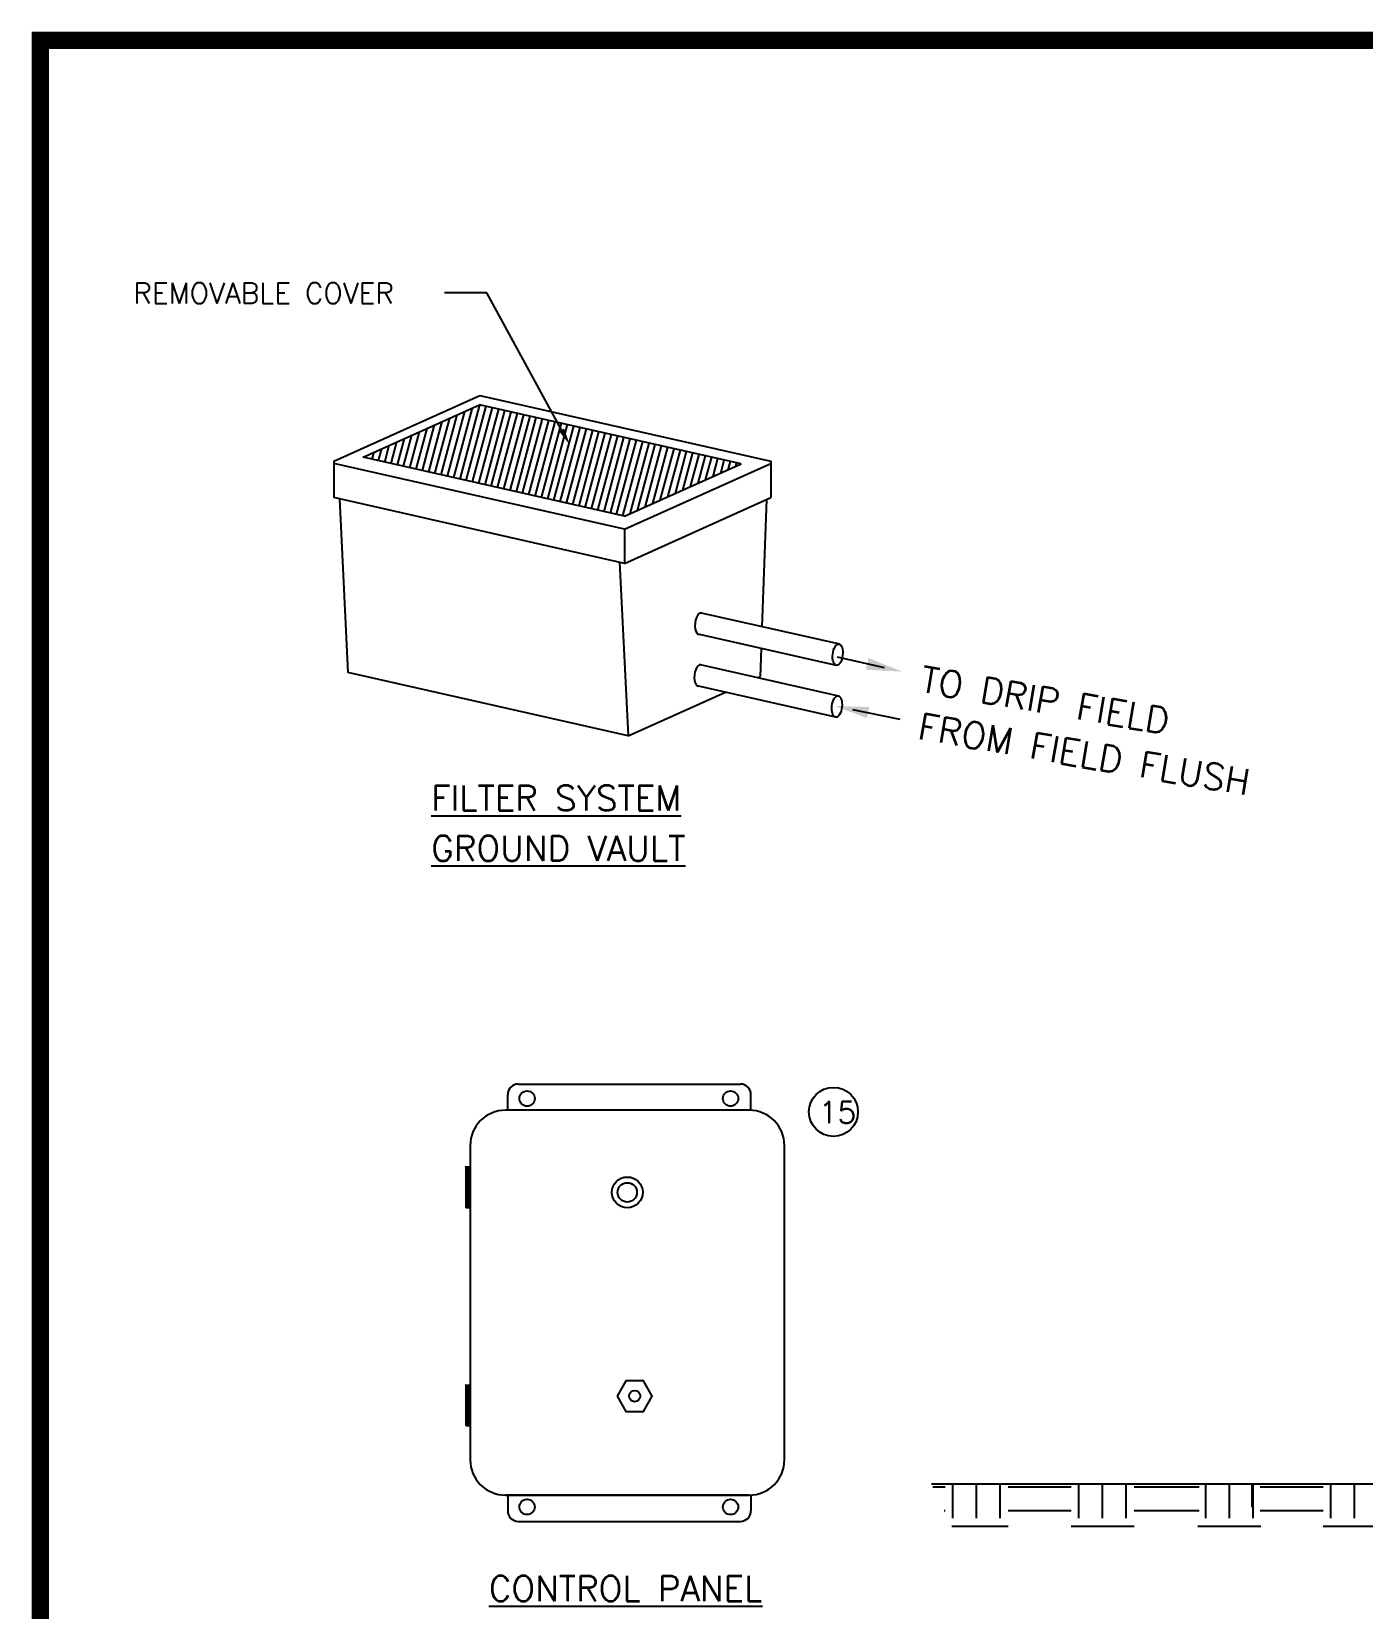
# Model space of a CAD drawing. Extents: x -283 to 170, y -177 to 25.
# Drawn here: x -168.69 to -161.37, y -7.78 to 0.89 of the extents above; entities that cross this region are included whole.
import ezdxf

# ---------------------------------------------------------------- set-up
doc = ezdxf.new("R2010")
doc.units = 0
doc.header["$LTSCALE"] = 0.125
doc.header["$MEASUREMENT"] = 0
doc.layers.get('0').update_dxf_attribs({"linetype": 'CONTINUOUS'})
doc.layers.add('TEXT', color=6, linetype='CONTINUOUS')
doc.styles.get("Standard").update_dxf_attribs({"font": 'simplex.shx', "height": 0.08})

# ---------------------------------------------------------------- blocks, each defined once
blk = doc.blocks.new('*X179')
at = {"color": 0}
for p, q in [((103.923, 114.42), (103.923, 114.42)), ((105.175, 114.584), (105.175, 114.584)), ((105.549, 114.626), (105.549, 114.626)), ((103.934, 114.067), (103.934, 114.067)), ((106.139, 113.8), (106.139, 113.8)), ((106.496, 113.491), (106.496, 113.491)), ((106.603, 113.955), (106.603, 113.955)), ((103.86, 112.612), (103.86, 112.612)), ((104.101, 113.17), (104.451, 113.304)), ((104.101, 113.17), (104.35, 113.002)), ((104.35, 113.002), (104.451, 113.304)), ((105.753, 112.862), (105.753, 112.862)), ((106.213, 112.816), (106.454, 113.104)), ((106.213, 112.816), (106.512, 112.79)), ((106.512, 112.79), (106.454, 113.104)), ((104.554, 112.085), (104.554, 112.085)), ((104.778, 111.893), (104.778, 111.893)), ((106.078, 112.135), (106.078, 112.135)), ((104.438, 110.89), (104.438, 110.89)), ((106.017, 110.471), (106.017, 110.471)), ((106.687, 110.143), (106.687, 110.143)), ((104.634, 108.858), (104.634, 108.858)), ((105.957, 108.806), (105.957, 108.806)), ((106.249, 109.417), (106.249, 109.417)), ((106.28, 109.333), (106.28, 109.333)), ((104.965, 107.361), (104.965, 107.361)), ((105.869, 107.531), (106.219, 107.666)), ((105.869, 107.531), (106.118, 107.363)), ((105.896, 107.142), (105.896, 107.142)), ((106.118, 107.363), (106.219, 107.666)), ((106.217, 107.526), (106.217, 107.526)), ((106.481, 107.16), (106.481, 107.16)), ((105.254, 106.875), (105.254, 106.875)), ((104.014, 105.608), (104.255, 105.895)), ((104.014, 105.608), (104.313, 105.582)), ((104.313, 105.582), (104.255, 105.895)), ((104.763, 105.561), (104.763, 105.561)), ((104.901, 105.554), (104.901, 105.554)), ((105.835, 105.477), (105.835, 105.477)), ((106.795, 105.803), (106.795, 105.803)), ((104.281, 104.32), (104.281, 104.32)), ((104.653, 103.905), (105.003, 104.04)), ((104.653, 103.905), (104.901, 103.738)), ((104.901, 103.738), (105.003, 104.04)), ((105.335, 103.649), (105.335, 103.649)), ((105.48, 103.831), (105.48, 103.831)), ((105.774, 103.813), (105.774, 103.813)), ((106.673, 103.812), (106.673, 103.812)), ((103.823, 102.817), (103.865, 102.861)), ((103.823, 102.401), (103.92, 102.386)), ((103.92, 102.386), (103.865, 102.861)), ((104.164, 101.859), (104.164, 101.859)), ((104.708, 101.847), (104.949, 102.134)), ((104.708, 101.847), (105.007, 101.821)), ((105.007, 101.821), (104.949, 102.134)), ((105.713, 102.148), (105.713, 102.148)), ((105.955, 101.666), (105.955, 101.666)), ((105.653, 100.484), (105.653, 100.484)), ((106.466, 100.828), (106.466, 100.828)), ((106.007, 100.303), (106.007, 100.303)), ((104.748, 99.23), (104.748, 99.23)), ((104.981, 99.111), (104.981, 99.111)), ((105.592, 98.819), (105.592, 98.819)), ((104.691, 98.331), (104.691, 98.331)), ((105.402, 98.086), (105.643, 98.374)), ((105.402, 98.086), (105.7, 98.06)), ((105.701, 98.06), (105.643, 98.373)), ((105.943, 98.495), (105.943, 98.495)), ((106.036, 98.439), (106.036, 98.439)), ((106.421, 98.267), (106.771, 98.401)), ((106.421, 98.267), (106.669, 98.099)), ((106.669, 98.099), (106.771, 98.401)), ((104.139, 96.757), (104.528, 97.163)), ((104.139, 96.757), (104.583, 96.688)), ((104.583, 96.688), (104.528, 97.162)), ((105.531, 97.155), (105.531, 97.155)), ((106.521, 96.773), (106.521, 96.773)), ((106.658, 97.48), (106.658, 97.48)), ((103.987, 96.57), (103.987, 96.57)), ((104.628, 96.523), (104.628, 96.523)), ((106.656, 96.457), (106.656, 96.457)), ((105.47, 95.49), (105.47, 95.49)), ((105.204, 94.641), (105.554, 94.775)), ((105.204, 94.641), (105.453, 94.473)), ((105.206, 94.801), (105.206, 94.801)), ((105.453, 94.473), (105.554, 94.775)), ((106.095, 94.325), (106.336, 94.613)), ((106.095, 94.325), (106.394, 94.299)), ((106.394, 94.299), (106.336, 94.612)), ((106.451, 94.497), (106.451, 94.497)), ((104.067, 93.343), (104.067, 93.343)), ((105.409, 93.826), (105.409, 93.826)), ((105.682, 93.902), (105.682, 93.902)), ((106.736, 93.23), (106.736, 93.23)), ((103.891, 92.829), (103.891, 92.829)), ((104.734, 92.899), (104.734, 92.899)), ((105.349, 92.162), (105.349, 92.162)), ((104.687, 91.36), (104.687, 91.36)), ((104.802, 91.058), (105.191, 91.464)), ((105.246, 90.989), (105.191, 91.464)), ((105.733, 91.272), (105.733, 91.272)), ((103.987, 91.015), (104.338, 91.15)), ((103.987, 91.015), (104.236, 90.847)), ((104.236, 90.847), (104.338, 91.149)), ((104.802, 91.058), (105.246, 90.99)), ((105.288, 90.497), (105.288, 90.497)), ((106.643, 91.149), (106.643, 91.149)), ((106.789, 90.564), (106.823, 90.605)), ((106.789, 90.564), (106.823, 90.561)), ((105.669, 89.465), (105.669, 89.465)), ((104.418, 89.3), (104.418, 89.3)), ((105.227, 88.833), (105.227, 88.833)), ((106.383, 88.692), (106.383, 88.692)), ((104.768, 88.134), (104.768, 88.134)), ((106.248, 87.742), (106.248, 87.742)), ((106.437, 88.165), (106.437, 88.165)), ((63.438, 86.283), (63.805, 86.666)), ((63.882, 86.214), (63.83, 86.666)), ((68.727, 86.494), (68.871, 86.666)), ((69.026, 86.468), (68.99, 86.666)), ((80.4, 86.644), (80.4, 86.644)), ((84.198, 86.578), (84.428, 86.666)), ((84.447, 86.41), (84.533, 86.666)), ((97.689, 86.664), (97.689, 86.664)), ((98.051, 86.663), (98.051, 86.663)), ((103.897, 87.117), (104.138, 87.404)), ((103.897, 87.117), (104.195, 87.091)), ((104.195, 87.091), (104.138, 87.404)), ((104.354, 87.493), (104.354, 87.493)), ((105.166, 87.168), (105.166, 87.168)), ((58.44, 86.166), (58.791, 86.301)), ((58.44, 86.166), (58.689, 85.998)), ((58.689, 85.998), (58.791, 86.301)), ((59.211, 85.879), (59.211, 85.879)), ((59.796, 86.489), (59.796, 86.489)), ((61.808, 86.254), (61.808, 86.254)), ((63.438, 86.283), (63.882, 86.214)), ((63.91, 85.891), (63.91, 85.891)), ((64.375, 86.606), (64.375, 86.606)), ((64.757, 85.878), (64.757, 85.878)), ((65.626, 85.766), (65.976, 85.9)), ((65.626, 85.766), (65.875, 85.598)), ((65.875, 85.598), (65.976, 85.9)), ((66.826, 86.392), (66.826, 86.392)), ((67.914, 86.293), (67.914, 86.293)), ((68.727, 86.494), (69.026, 86.468)), ((68.774, 85.455), (69.163, 85.861)), ((69.219, 85.386), (69.163, 85.861)), ((69.166, 86.458), (69.166, 86.458)), ((72.004, 85.989), (72.004, 85.989)), ((72.314, 86.18), (72.555, 86.467)), ((72.314, 86.18), (72.612, 86.154)), ((72.613, 86.154), (72.555, 86.467)), ((74.529, 86.309), (74.529, 86.309)), ((75.9, 85.866), (76.141, 86.154)), ((75.9, 85.866), (76.199, 85.84)), ((76.199, 85.84), (76.141, 86.153)), ((77.484, 86.144), (77.484, 86.144)), ((79.205, 85.981), (79.205, 85.981)), ((79.486, 85.552), (79.727, 85.84)), ((79.785, 85.526), (79.727, 85.84)), ((80.457, 86.146), (80.457, 86.146)), ((82.351, 86.395), (82.351, 86.395)), ((84.198, 86.578), (84.447, 86.41)), ((84.755, 86.066), (84.755, 86.066)), ((87.322, 86.418), (87.322, 86.418)), ((91.384, 86.177), (91.734, 86.312)), ((91.384, 86.177), (91.633, 86.009)), ((91.633, 86.009), (91.734, 86.311)), ((91.748, 85.833), (91.748, 85.833)), ((93.642, 86.083), (93.642, 86.083)), ((94.712, 86.602), (94.712, 86.602)), ((94.773, 86.163), (94.773, 86.163)), ((94.951, 85.801), (94.951, 85.801)), ((96.799, 86.498), (96.799, 86.498)), ((97.381, 86.489), (97.381, 86.489)), ((97.477, 86.121), (97.477, 86.121)), ((98.57, 85.777), (98.92, 85.911)), ((98.57, 85.777), (98.818, 85.609)), ((98.819, 85.609), (98.92, 85.911)), ((100.05, 86.376), (100.05, 86.376)), ((100.073, 86.496), (100.073, 86.496)), ((100.128, 86.188), (100.518, 86.594)), ((100.128, 86.188), (100.573, 86.119)), ((100.573, 86.119), (100.518, 86.594)), ((101.803, 86.067), (101.803, 86.067)), ((102.719, 86.264), (102.719, 86.264)), ((104.719, 86.567), (104.719, 86.567)), ((104.932, 85.77), (104.932, 85.77)), ((105.388, 86.151), (105.388, 86.151)), ((105.464, 85.36), (105.854, 85.766)), ((105.909, 85.291), (105.854, 85.766)), ((57.425, 84.954), (57.425, 84.954)), ((58.079, 84.89), (58.079, 84.89)), ((58.454, 85.048), (58.454, 85.048)), ((59.039, 85.513), (59.039, 85.513)), ((60.094, 84.841), (60.094, 84.841)), ((60.995, 85.391), (60.995, 85.391)), ((61.611, 85.464), (61.611, 85.464)), ((61.709, 85.4), (61.709, 85.4)), ((62.863, 85.628), (62.863, 85.628)), ((64.314, 84.942), (64.314, 84.942)), ((64.378, 85.288), (64.378, 85.288)), ((66.84, 85.262), (66.84, 85.262)), ((67.047, 85.175), (67.047, 85.175)), ((68.774, 85.455), (69.219, 85.386)), ((69.436, 85.637), (69.436, 85.637)), ((69.716, 85.062), (69.716, 85.062)), ((71.652, 85.142), (71.652, 85.142)), ((72.385, 84.949), (72.385, 84.949)), ((72.812, 85.365), (73.162, 85.5)), ((72.812, 85.365), (73.06, 85.198)), ((72.902, 85.151), (72.902, 85.151)), ((73.06, 85.198), (73.162, 85.5)), ((74.11, 84.628), (74.5, 85.034)), ((74.154, 85.316), (74.154, 85.316)), ((74.555, 84.559), (74.5, 85.033)), ((74.568, 85.643), (74.568, 85.643)), ((75.054, 84.836), (75.054, 84.836)), ((76.048, 85.565), (76.048, 85.565)), ((77.065, 85.019), (77.065, 85.019)), ((79.486, 85.552), (79.785, 85.526)), ((79.632, 85.371), (79.632, 85.371)), ((79.997, 84.965), (80.347, 85.099)), ((79.997, 84.965), (80.246, 84.797)), ((80.246, 84.797), (80.348, 85.099)), ((82.158, 85.691), (82.158, 85.691)), ((83.073, 85.239), (83.314, 85.526)), ((83.073, 85.239), (83.371, 85.213)), ((83.371, 85.213), (83.314, 85.526)), ((84.193, 84.839), (84.193, 84.839)), ((85.445, 85.004), (85.445, 85.004)), ((86.659, 84.925), (86.9, 85.212)), ((86.659, 84.925), (86.958, 84.899)), ((86.958, 84.899), (86.9, 85.212)), ((87.338, 85.253), (87.338, 85.253)), ((88.941, 85.162), (88.941, 85.162)), ((89.787, 85.074), (89.787, 85.074)), ((90.245, 84.611), (90.486, 84.898)), ((90.544, 84.585), (90.486, 84.898)), ((90.496, 85.669), (90.496, 85.669)), ((91.857, 85.663), (91.857, 85.663)), ((92.384, 85.449), (92.384, 85.449)), ((95.971, 85.066), (95.971, 85.066)), ((98.629, 84.94), (98.629, 84.94)), ((98.887, 85.566), (98.887, 85.566)), ((100.013, 84.831), (100.013, 84.831)), ((101.787, 85.356), (101.787, 85.356)), ((102.58, 85.184), (102.58, 85.184)), ((103.039, 85.521), (103.039, 85.521)), ((105.105, 85.504), (105.105, 85.504)), ((105.464, 85.36), (105.909, 85.291)), ((105.755, 85.376), (106.106, 85.511)), ((105.755, 85.376), (106.004, 85.209)), ((106.004, 85.208), (106.106, 85.511)), ((106.628, 84.817), (106.628, 84.817)), ((58.662, 83.674), (58.903, 83.961)), ((58.958, 83.666), (58.903, 83.961)), ((59.15, 84.215), (59.15, 84.215)), ((61.425, 84.153), (61.775, 84.288)), ((61.425, 84.153), (61.674, 83.985)), ((61.674, 83.985), (61.775, 84.287)), ((61.747, 84.59), (61.747, 84.59)), ((62.763, 84.729), (62.763, 84.729)), ((63.441, 83.906), (63.441, 83.906)), ((65.432, 84.616), (65.432, 84.616)), ((65.82, 84.141), (65.82, 84.141)), ((66.599, 84.321), (66.599, 84.321)), ((67.851, 84.486), (67.851, 84.486)), ((68.101, 84.503), (68.101, 84.503)), ((68.611, 83.753), (68.961, 83.887)), ((68.736, 84.642), (68.736, 84.642)), ((68.886, 83.666), (68.961, 83.887)), ((69.376, 83.972), (69.376, 83.972)), ((69.744, 84.735), (69.744, 84.735)), ((70.77, 84.39), (70.77, 84.39)), ((71.943, 84.324), (71.943, 84.324)), ((73.439, 84.278), (73.439, 84.278)), ((74.11, 84.628), (74.555, 84.559)), ((74.468, 84.644), (74.468, 84.644)), ((76.108, 84.165), (76.108, 84.165)), ((77.723, 84.724), (77.723, 84.724)), ((77.89, 84.009), (77.89, 84.009)), ((78.777, 84.052), (78.777, 84.052)), ((79.142, 84.174), (79.142, 84.174)), ((79.446, 83.8), (79.836, 84.206)), ((79.891, 83.731), (79.836, 84.206)), ((80.392, 84.611), (80.392, 84.611)), ((81.035, 84.423), (81.035, 84.423)), ((81.447, 83.939), (81.447, 83.939)), ((82.097, 84.027), (82.097, 84.027)), ((83.061, 84.498), (83.061, 84.498)), ((83.109, 84.161), (83.109, 84.161)), ((84.694, 84.402), (84.694, 84.402)), ((85.731, 84.385), (85.731, 84.385)), ((86.025, 84.662), (86.025, 84.662)), ((87.183, 84.564), (87.533, 84.699)), ((87.183, 84.564), (87.432, 84.397)), ((87.261, 84.754), (87.261, 84.754)), ((87.432, 84.397), (87.533, 84.699)), ((88.4, 84.273), (88.4, 84.273)), ((90.139, 84.064), (90.139, 84.064)), ((90.245, 84.611), (90.544, 84.585)), ((90.433, 83.861), (90.433, 83.861)), ((91.069, 84.16), (91.069, 84.16)), ((92.326, 84.111), (92.326, 84.111)), ((93.055, 84.565), (93.055, 84.565)), ((93.738, 84.047), (93.738, 84.047)), ((93.831, 84.297), (94.072, 84.585)), ((93.831, 84.297), (94.13, 84.271)), ((94.13, 84.271), (94.073, 84.585)), ((94.369, 84.164), (94.719, 84.298)), ((94.369, 84.164), (94.617, 83.996)), ((94.617, 83.996), (94.719, 84.298)), ((94.89, 84.137), (94.89, 84.137)), ((95.484, 84.526), (95.484, 84.526)), ((96.407, 83.934), (96.407, 83.934)), ((96.736, 84.691), (96.736, 84.691)), ((97.416, 84.457), (97.416, 84.457)), ((97.418, 83.984), (97.659, 84.271)), ((97.418, 83.984), (97.717, 83.958)), ((97.717, 83.957), (97.659, 84.271)), ((101.004, 83.67), (101.245, 83.957)), ((101.299, 83.666), (101.245, 83.957)), ((101.554, 83.764), (101.904, 83.898)), ((101.827, 83.666), (101.904, 83.898)), ((103.712, 84.317), (103.712, 84.317)), ((106.775, 84.214), (106.775, 84.214)), ((58.662, 83.674), (58.76, 83.666)), ((68.611, 83.753), (68.74, 83.666)), ((79.446, 83.8), (79.891, 83.731)), ((79.572, 83.707), (79.572, 83.707)), ((84.116, 83.827), (84.116, 83.827)), ((86.785, 83.714), (86.785, 83.714)), ((89.181, 83.696), (89.181, 83.696)), ((92.323, 83.784), (92.323, 83.784)), ((99.076, 83.821), (99.076, 83.821)), ((100.796, 83.816), (100.796, 83.816)), ((101.004, 83.67), (101.054, 83.666)), ((101.554, 83.764), (101.7, 83.666)), ((101.745, 83.709), (101.745, 83.709)), ((103.617, 83.798), (103.617, 83.798)), ((105.045, 83.839), (105.045, 83.839))]:
    blk.add_line(p, q, dxfattribs=at)
blk = doc.blocks.new('*X182')
at = {"color": 0}
for p, q in [((17.531, 24.259), (17.659, 24.387)), ((17.531, 24.261), (17.657, 24.387)), ((17.531, 24.263), (17.655, 24.387)), ((17.531, 24.264), (17.653, 24.387)), ((17.531, 24.266), (17.652, 24.387)), ((17.531, 24.268), (17.65, 24.387)), ((17.531, 24.27), (17.648, 24.387)), ((17.531, 24.272), (17.646, 24.387)), ((17.531, 24.273), (17.645, 24.387)), ((17.531, 24.275), (17.643, 24.387)), ((17.531, 24.277), (17.641, 24.387)), ((17.531, 24.279), (17.639, 24.387)), ((17.531, 24.28), (17.637, 24.387)), ((17.531, 24.282), (17.636, 24.387)), ((17.531, 24.284), (17.634, 24.387)), ((17.531, 24.286), (17.632, 24.387)), ((17.531, 24.287), (17.63, 24.387)), ((17.531, 24.289), (17.629, 24.387)), ((17.531, 24.291), (17.627, 24.387)), ((17.531, 24.293), (17.625, 24.387)), ((17.531, 24.295), (17.623, 24.387)), ((17.531, 24.296), (17.622, 24.387)), ((17.531, 24.298), (17.62, 24.387)), ((17.531, 24.3), (17.618, 24.387)), ((17.531, 24.302), (17.616, 24.387)), ((17.531, 24.303), (17.615, 24.387)), ((17.531, 24.305), (17.613, 24.387)), ((17.531, 24.307), (17.611, 24.387)), ((17.531, 24.309), (17.609, 24.387)), ((17.531, 24.31), (17.607, 24.387)), ((17.531, 24.312), (17.606, 24.387)), ((17.531, 24.314), (17.604, 24.387)), ((17.531, 24.316), (17.602, 24.387)), ((17.531, 24.318), (17.6, 24.387)), ((17.531, 24.319), (17.599, 24.387)), ((17.531, 24.321), (17.597, 24.387)), ((17.531, 24.323), (17.595, 24.387)), ((17.531, 24.325), (17.593, 24.387)), ((17.531, 24.326), (17.592, 24.387)), ((17.531, 24.328), (17.59, 24.387)), ((17.531, 24.33), (17.588, 24.387)), ((17.531, 24.332), (17.586, 24.387)), ((17.531, 24.333), (17.584, 24.387)), ((17.531, 24.335), (17.583, 24.387)), ((17.531, 24.337), (17.581, 24.387)), ((17.531, 24.339), (17.579, 24.387)), ((17.531, 24.341), (17.577, 24.387)), ((17.531, 24.342), (17.576, 24.387)), ((17.531, 24.344), (17.574, 24.387)), ((17.531, 24.346), (17.572, 24.387)), ((17.531, 24.348), (17.57, 24.387)), ((17.531, 24.349), (17.569, 24.387)), ((17.531, 24.351), (17.567, 24.387)), ((17.531, 24.353), (17.565, 24.387)), ((17.531, 24.355), (17.563, 24.387)), ((17.531, 24.356), (17.561, 24.387)), ((17.531, 24.358), (17.56, 24.387)), ((17.531, 24.36), (17.558, 24.387)), ((17.531, 24.362), (17.556, 24.387)), ((17.531, 24.363), (17.554, 24.387)), ((17.531, 24.365), (17.553, 24.387)), ((17.531, 24.367), (17.551, 24.387)), ((17.531, 24.369), (17.549, 24.387)), ((17.531, 24.371), (17.547, 24.387)), ((17.531, 24.372), (17.546, 24.387)), ((17.531, 24.374), (17.544, 24.387)), ((17.531, 24.376), (17.542, 24.387)), ((17.531, 24.378), (17.54, 24.387)), ((17.531, 24.379), (17.539, 24.387)), ((17.531, 24.381), (17.537, 24.387)), ((17.531, 24.383), (17.535, 24.387)), ((17.531, 24.385), (17.533, 24.387)), ((17.531, 24.386), (17.531, 24.387)), ((17.531, 24.256), (17.66, 24.385)), ((17.531, 24.254), (17.66, 24.383)), ((17.531, 24.252), (17.66, 24.382)), ((17.531, 24.25), (17.66, 24.38)), ((17.531, 24.249), (17.66, 24.378)), ((17.531, 24.247), (17.66, 24.376)), ((17.531, 24.245), (17.66, 24.374)), ((17.531, 24.243), (17.66, 24.373)), ((17.531, 24.242), (17.66, 24.371)), ((17.531, 24.24), (17.66, 24.369)), ((17.531, 24.238), (17.66, 24.367)), ((17.531, 24.236), (17.66, 24.366)), ((17.531, 24.234), (17.66, 24.364)), ((17.531, 24.233), (17.66, 24.362)), ((17.531, 24.231), (17.66, 24.36)), ((17.531, 24.229), (17.66, 24.359)), ((17.531, 24.227), (17.66, 24.357)), ((17.531, 24.226), (17.66, 24.355)), ((17.531, 24.224), (17.66, 24.353)), ((17.531, 24.222), (17.66, 24.351)), ((17.531, 24.22), (17.66, 24.35)), ((17.531, 24.219), (17.66, 24.348)), ((17.531, 24.217), (17.66, 24.346)), ((17.531, 24.215), (17.66, 24.344)), ((17.531, 24.213), (17.66, 24.343)), ((17.531, 24.211), (17.66, 24.341)), ((17.531, 24.21), (17.66, 24.339)), ((17.531, 24.208), (17.66, 24.337)), ((17.531, 24.206), (17.66, 24.336)), ((17.531, 24.204), (17.66, 24.334)), ((17.531, 24.203), (17.66, 24.332)), ((17.531, 24.201), (17.66, 24.33)), ((17.531, 24.199), (17.66, 24.328)), ((17.531, 24.197), (17.66, 24.327)), ((17.531, 24.196), (17.66, 24.325)), ((17.531, 24.194), (17.66, 24.323)), ((17.531, 24.192), (17.66, 24.321)), ((17.531, 24.19), (17.66, 24.32)), ((17.531, 24.188), (17.66, 24.318)), ((17.531, 24.187), (17.66, 24.316)), ((17.531, 24.185), (17.66, 24.314)), ((17.531, 24.183), (17.66, 24.313)), ((17.531, 24.181), (17.66, 24.311)), ((17.531, 24.18), (17.66, 24.309)), ((17.531, 24.178), (17.66, 24.307)), ((17.531, 24.176), (17.66, 24.306)), ((17.531, 24.174), (17.66, 24.304)), ((17.531, 24.173), (17.66, 24.302)), ((17.531, 24.171), (17.66, 24.3)), ((17.531, 24.169), (17.66, 24.298)), ((17.531, 24.167), (17.66, 24.297)), ((17.531, 24.165), (17.66, 24.295)), ((17.531, 24.164), (17.66, 24.293)), ((17.531, 24.162), (17.66, 24.291)), ((17.531, 24.16), (17.66, 24.29)), ((17.531, 24.158), (17.66, 24.288)), ((17.531, 24.157), (17.66, 24.286)), ((17.531, 24.155), (17.66, 24.284)), ((17.531, 24.153), (17.66, 24.283)), ((17.531, 24.151), (17.66, 24.281)), ((17.531, 24.15), (17.66, 24.279)), ((17.531, 24.148), (17.66, 24.277)), ((17.531, 24.146), (17.66, 24.275)), ((17.531, 24.144), (17.66, 24.274)), ((17.531, 24.143), (17.66, 24.272)), ((17.531, 24.141), (17.66, 24.27)), ((17.531, 24.139), (17.66, 24.268)), ((17.531, 24.137), (17.66, 24.267)), ((17.531, 24.135), (17.66, 24.265)), ((17.531, 24.134), (17.66, 24.263)), ((17.531, 24.132), (17.66, 24.261)), ((17.531, 24.13), (17.66, 24.26)), ((17.531, 24.128), (17.66, 24.258)), ((17.531, 24.127), (17.66, 24.256)), ((17.531, 24.125), (17.66, 24.254)), ((17.531, 24.123), (17.66, 24.252)), ((17.531, 24.121), (17.66, 24.251)), ((17.531, 24.12), (17.66, 24.249)), ((17.531, 24.118), (17.66, 24.247)), ((17.531, 24.116), (17.66, 24.245)), ((17.531, 24.114), (17.66, 24.244)), ((17.531, 24.112), (17.66, 24.242)), ((17.531, 24.111), (17.66, 24.24)), ((17.531, 24.109), (17.66, 24.238)), ((17.531, 24.107), (17.66, 24.237)), ((17.531, 24.105), (17.66, 24.235)), ((17.531, 24.104), (17.66, 24.233)), ((17.531, 24.102), (17.66, 24.231)), ((17.531, 24.1), (17.66, 24.229)), ((17.531, 24.098), (17.66, 24.228)), ((17.531, 24.097), (17.66, 24.226)), ((17.531, 24.095), (17.66, 24.224)), ((17.531, 24.093), (17.66, 24.222)), ((17.531, 24.091), (17.66, 24.221)), ((17.531, 24.089), (17.66, 24.219)), ((17.531, 24.088), (17.66, 24.217)), ((17.531, 24.086), (17.66, 24.215)), ((17.531, 24.084), (17.66, 24.214)), ((17.531, 24.082), (17.66, 24.212)), ((17.531, 24.081), (17.66, 24.21)), ((17.531, 24.079), (17.66, 24.208)), ((17.531, 24.077), (17.66, 24.207)), ((17.531, 24.075), (17.66, 24.205)), ((17.531, 24.074), (17.66, 24.203)), ((17.531, 24.072), (17.66, 24.201)), ((17.531, 24.07), (17.66, 24.199)), ((17.531, 24.068), (17.66, 24.198)), ((17.531, 24.067), (17.66, 24.196)), ((17.531, 24.065), (17.66, 24.194)), ((17.531, 24.063), (17.66, 24.192)), ((17.531, 24.061), (17.66, 24.191)), ((17.531, 24.059), (17.66, 24.189)), ((17.531, 24.058), (17.66, 24.187)), ((17.531, 24.056), (17.66, 24.185)), ((17.531, 24.054), (17.66, 24.184)), ((17.531, 24.052), (17.66, 24.182)), ((17.531, 24.051), (17.66, 24.18)), ((17.531, 24.049), (17.66, 24.178)), ((17.531, 24.047), (17.66, 24.176)), ((17.531, 24.045), (17.66, 24.175)), ((17.531, 24.044), (17.66, 24.173)), ((17.531, 24.042), (17.66, 24.171)), ((17.531, 24.04), (17.66, 24.169)), ((17.531, 24.038), (17.66, 24.168)), ((17.531, 24.036), (17.66, 24.166)), ((17.531, 24.035), (17.66, 24.164)), ((17.531, 24.033), (17.66, 24.162)), ((17.531, 24.031), (17.66, 24.161)), ((17.531, 24.029), (17.66, 24.159)), ((17.531, 24.028), (17.66, 24.157)), ((17.531, 24.026), (17.66, 24.155)), ((17.531, 24.024), (17.66, 24.153)), ((17.531, 24.022), (17.66, 24.152)), ((17.531, 24.021), (17.66, 24.15)), ((17.531, 24.019), (17.66, 24.148)), ((17.531, 24.017), (17.66, 24.146)), ((17.531, 24.015), (17.66, 24.145)), ((17.531, 24.013), (17.66, 24.143)), ((17.531, 24.012), (17.66, 24.141)), ((17.531, 24.01), (17.66, 24.139)), ((17.531, 24.008), (17.66, 24.138)), ((17.531, 24.006), (17.66, 24.136)), ((17.531, 24.005), (17.66, 24.134)), ((17.531, 24.003), (17.66, 24.132)), ((17.531, 24.001), (17.66, 24.13)), ((17.531, 23.999), (17.66, 24.129)), ((17.531, 23.998), (17.66, 24.127)), ((17.531, 23.996), (17.66, 24.125)), ((17.531, 23.994), (17.66, 24.123)), ((17.531, 23.992), (17.66, 24.122)), ((17.531, 23.99), (17.66, 24.12)), ((17.531, 23.989), (17.66, 24.118)), ((17.531, 23.987), (17.66, 24.116)), ((17.531, 23.985), (17.66, 24.115)), ((17.531, 23.983), (17.66, 24.113)), ((17.531, 23.982), (17.66, 24.111)), ((17.531, 23.98), (17.66, 24.109)), ((17.531, 23.978), (17.66, 24.108)), ((17.531, 23.976), (17.66, 24.106)), ((17.531, 23.975), (17.66, 24.104)), ((17.531, 23.973), (17.66, 24.102)), ((17.531, 23.971), (17.66, 24.1)), ((17.531, 23.969), (17.66, 24.099)), ((17.531, 23.968), (17.66, 24.097)), ((17.531, 23.966), (17.66, 24.095)), ((17.531, 23.964), (17.66, 24.093)), ((17.531, 23.962), (17.66, 24.092)), ((17.531, 23.96), (17.66, 24.09)), ((17.531, 23.959), (17.66, 24.088)), ((17.531, 23.957), (17.66, 24.086)), ((17.531, 23.955), (17.66, 24.085)), ((17.531, 23.953), (17.66, 24.083)), ((17.531, 23.952), (17.66, 24.081)), ((17.531, 23.95), (17.66, 24.079)), ((17.531, 23.948), (17.66, 24.077)), ((17.531, 23.946), (17.66, 24.076)), ((17.531, 23.945), (17.66, 24.074)), ((17.531, 23.943), (17.66, 24.072)), ((17.531, 23.941), (17.66, 24.07)), ((17.531, 23.939), (17.66, 24.069)), ((17.531, 23.937), (17.66, 24.067)), ((17.531, 23.936), (17.66, 24.065)), ((17.531, 23.934), (17.66, 24.063)), ((17.531, 23.932), (17.66, 24.062)), ((17.531, 23.93), (17.66, 24.06)), ((17.531, 23.929), (17.66, 24.058)), ((17.531, 23.927), (17.66, 24.056)), ((17.531, 23.925), (17.66, 24.054)), ((17.531, 23.923), (17.66, 24.053)), ((17.531, 23.922), (17.66, 24.051)), ((17.531, 23.92), (17.66, 24.049)), ((17.531, 23.918), (17.66, 24.047)), ((17.531, 23.916), (17.66, 24.046)), ((17.531, 23.914), (17.66, 24.044)), ((17.531, 23.913), (17.66, 24.042)), ((17.531, 23.911), (17.66, 24.04)), ((17.531, 23.909), (17.66, 24.039)), ((17.531, 23.907), (17.66, 24.037)), ((17.531, 23.906), (17.66, 24.035)), ((17.531, 23.904), (17.66, 24.033)), ((17.531, 23.902), (17.66, 24.031)), ((17.531, 23.9), (17.66, 24.03)), ((17.531, 23.899), (17.66, 24.028)), ((17.531, 23.897), (17.66, 24.026)), ((17.531, 23.895), (17.66, 24.024)), ((17.531, 23.893), (17.66, 24.023)), ((17.531, 23.891), (17.66, 24.021)), ((17.531, 23.89), (17.66, 24.019)), ((17.531, 23.888), (17.66, 24.017)), ((17.531, 23.886), (17.66, 24.016)), ((17.531, 23.884), (17.66, 24.014)), ((17.531, 23.883), (17.66, 24.012)), ((17.531, 23.881), (17.66, 24.01)), ((17.531, 23.879), (17.66, 24.009)), ((17.531, 23.877), (17.66, 24.007)), ((17.531, 23.876), (17.66, 24.005)), ((17.531, 23.874), (17.66, 24.003)), ((17.531, 23.872), (17.66, 24.001)), ((17.531, 23.87), (17.66, 24)), ((17.531, 23.869), (17.66, 23.998)), ((17.531, 23.867), (17.66, 23.996)), ((17.531, 23.865), (17.66, 23.994)), ((17.531, 23.863), (17.66, 23.993)), ((17.531, 23.861), (17.66, 23.991)), ((17.531, 23.86), (17.66, 23.989)), ((17.531, 23.858), (17.66, 23.987)), ((17.531, 23.856), (17.66, 23.986)), ((17.531, 23.854), (17.66, 23.984)), ((17.531, 23.853), (17.66, 23.982)), ((17.531, 23.851), (17.66, 23.98)), ((17.531, 23.849), (17.66, 23.978)), ((17.531, 23.847), (17.66, 23.977)), ((17.531, 23.846), (17.66, 23.975)), ((17.531, 23.844), (17.66, 23.973)), ((17.531, 23.842), (17.66, 23.971)), ((17.531, 23.84), (17.66, 23.97)), ((17.531, 23.838), (17.66, 23.968)), ((17.531, 23.837), (17.66, 23.966)), ((17.531, 23.835), (17.66, 23.964)), ((17.531, 23.833), (17.66, 23.963)), ((17.531, 23.831), (17.66, 23.961)), ((17.531, 23.83), (17.66, 23.959)), ((17.531, 23.828), (17.66, 23.957)), ((17.531, 23.826), (17.66, 23.955)), ((17.531, 23.824), (17.66, 23.954)), ((17.531, 23.823), (17.66, 23.952)), ((17.531, 23.821), (17.66, 23.95)), ((17.531, 23.819), (17.66, 23.948)), ((17.531, 23.817), (17.66, 23.947)), ((17.531, 23.815), (17.66, 23.945)), ((17.531, 23.814), (17.66, 23.943)), ((17.531, 23.812), (17.66, 23.941)), ((17.531, 23.81), (17.66, 23.94)), ((17.531, 23.808), (17.66, 23.938)), ((17.531, 23.807), (17.66, 23.936)), ((17.531, 23.805), (17.66, 23.934)), ((17.531, 23.803), (17.66, 23.933)), ((17.531, 23.801), (17.66, 23.931)), ((17.531, 23.8), (17.66, 23.929)), ((17.531, 23.798), (17.66, 23.927)), ((17.531, 23.796), (17.66, 23.925)), ((17.531, 23.794), (17.66, 23.924)), ((17.531, 23.793), (17.66, 23.922)), ((17.531, 23.791), (17.66, 23.92)), ((17.531, 23.789), (17.66, 23.918)), ((17.531, 23.787), (17.66, 23.917)), ((17.531, 23.785), (17.66, 23.915)), ((17.531, 23.784), (17.66, 23.913)), ((17.531, 23.782), (17.66, 23.911)), ((17.531, 23.78), (17.66, 23.91)), ((17.531, 23.778), (17.66, 23.908)), ((17.531, 23.777), (17.66, 23.906)), ((17.531, 23.775), (17.66, 23.904)), ((17.531, 23.773), (17.66, 23.902)), ((17.531, 23.771), (17.66, 23.901)), ((17.531, 23.77), (17.66, 23.899)), ((17.531, 23.768), (17.66, 23.897)), ((17.531, 23.766), (17.66, 23.895)), ((17.531, 23.764), (17.66, 23.894)), ((17.531, 23.762), (17.66, 23.892)), ((17.531, 23.761), (17.66, 23.89)), ((17.531, 23.759), (17.66, 23.888)), ((17.531, 23.757), (17.66, 23.887)), ((17.531, 23.755), (17.66, 23.885)), ((17.531, 23.754), (17.66, 23.883)), ((17.531, 23.752), (17.66, 23.881)), ((17.531, 23.75), (17.66, 23.879)), ((17.531, 23.748), (17.66, 23.878)), ((17.531, 23.747), (17.66, 23.876)), ((17.531, 23.745), (17.66, 23.874)), ((17.531, 23.743), (17.66, 23.872)), ((17.531, 23.741), (17.66, 23.871)), ((17.531, 23.739), (17.66, 23.869)), ((17.531, 23.738), (17.66, 23.867)), ((17.531, 23.736), (17.66, 23.865)), ((17.531, 23.734), (17.66, 23.864)), ((17.531, 23.732), (17.66, 23.862)), ((17.531, 23.731), (17.66, 23.86)), ((17.531, 23.729), (17.66, 23.858)), ((17.531, 23.727), (17.66, 23.856)), ((17.531, 23.725), (17.66, 23.855)), ((17.531, 23.724), (17.66, 23.853)), ((17.531, 23.722), (17.66, 23.851)), ((17.531, 23.72), (17.66, 23.849)), ((17.531, 23.718), (17.66, 23.848)), ((17.531, 23.716), (17.66, 23.846)), ((17.531, 23.715), (17.66, 23.844)), ((17.531, 23.713), (17.66, 23.842)), ((17.531, 23.711), (17.66, 23.841)), ((17.531, 23.709), (17.66, 23.839)), ((17.531, 23.708), (17.66, 23.837)), ((17.531, 23.706), (17.66, 23.835)), ((17.531, 23.704), (17.66, 23.834)), ((17.531, 23.702), (17.66, 23.832)), ((17.531, 23.701), (17.66, 23.83)), ((17.531, 23.699), (17.66, 23.828)), ((17.531, 23.697), (17.66, 23.826)), ((17.531, 23.695), (17.66, 23.825)), ((17.531, 23.694), (17.66, 23.823)), ((17.531, 23.692), (17.66, 23.821)), ((17.531, 23.69), (17.66, 23.819)), ((17.531, 23.688), (17.66, 23.818)), ((17.531, 23.686), (17.66, 23.816)), ((17.531, 23.685), (17.66, 23.814)), ((17.531, 23.683), (17.66, 23.812)), ((17.531, 23.681), (17.66, 23.811)), ((17.531, 23.679), (17.66, 23.809)), ((17.531, 23.678), (17.66, 23.807)), ((17.531, 23.676), (17.66, 23.805)), ((17.531, 23.674), (17.66, 23.803)), ((17.531, 23.672), (17.66, 23.802)), ((17.531, 23.671), (17.66, 23.8)), ((17.531, 23.669), (17.66, 23.798)), ((17.531, 23.667), (17.66, 23.796)), ((17.531, 23.665), (17.66, 23.795)), ((17.531, 23.663), (17.66, 23.793)), ((17.531, 23.662), (17.66, 23.791)), ((17.531, 23.66), (17.66, 23.789)), ((17.531, 23.658), (17.66, 23.788)), ((17.531, 23.656), (17.66, 23.786)), ((17.531, 23.655), (17.66, 23.784)), ((17.531, 23.653), (17.66, 23.782)), ((17.531, 23.651), (17.66, 23.78)), ((17.531, 23.649), (17.66, 23.779)), ((17.531, 23.648), (17.66, 23.777)), ((17.531, 23.646), (17.66, 23.775)), ((17.531, 23.644), (17.66, 23.773)), ((17.531, 23.642), (17.66, 23.772)), ((17.531, 23.64), (17.66, 23.77)), ((17.531, 23.639), (17.66, 23.768)), ((17.531, 23.637), (17.66, 23.766)), ((17.531, 23.635), (17.66, 23.765)), ((17.531, 23.633), (17.66, 23.763)), ((17.531, 23.632), (17.66, 23.761)), ((17.531, 23.63), (17.66, 23.759)), ((17.531, 23.628), (17.66, 23.757)), ((17.531, 23.626), (17.66, 23.756)), ((17.531, 23.625), (17.66, 23.754)), ((17.531, 23.623), (17.66, 23.752)), ((17.531, 23.621), (17.66, 23.75)), ((17.531, 23.619), (17.66, 23.749)), ((17.531, 23.617), (17.66, 23.747)), ((17.531, 23.616), (17.66, 23.745)), ((17.531, 23.614), (17.66, 23.743)), ((17.531, 23.612), (17.66, 23.742)), ((17.531, 23.61), (17.66, 23.74)), ((17.531, 23.609), (17.66, 23.738)), ((17.531, 23.607), (17.66, 23.736)), ((17.531, 23.605), (17.66, 23.735)), ((17.531, 23.603), (17.66, 23.733)), ((17.531, 23.602), (17.66, 23.731)), ((17.531, 23.6), (17.66, 23.729)), ((17.531, 23.598), (17.66, 23.727)), ((17.531, 23.596), (17.66, 23.726)), ((17.531, 23.595), (17.66, 23.724)), ((17.531, 23.593), (17.66, 23.722)), ((17.531, 23.591), (17.66, 23.72)), ((17.531, 23.589), (17.66, 23.719)), ((17.531, 23.587), (17.66, 23.717)), ((17.531, 23.586), (17.66, 23.715)), ((17.531, 23.584), (17.66, 23.713)), ((17.531, 23.582), (17.66, 23.712)), ((17.531, 23.58), (17.66, 23.71)), ((17.531, 23.579), (17.66, 23.708)), ((17.531, 23.577), (17.66, 23.706)), ((17.531, 23.575), (17.66, 23.704)), ((17.531, 23.573), (17.66, 23.703)), ((17.531, 23.572), (17.66, 23.701)), ((17.531, 23.57), (17.66, 23.699)), ((17.531, 23.568), (17.66, 23.697)), ((17.531, 23.566), (17.66, 23.696)), ((17.531, 23.564), (17.66, 23.694)), ((17.531, 23.563), (17.66, 23.692)), ((17.531, 23.561), (17.66, 23.69)), ((17.531, 23.559), (17.66, 23.689)), ((17.531, 23.557), (17.66, 23.687)), ((17.531, 23.556), (17.66, 23.685)), ((17.531, 23.554), (17.66, 23.683)), ((17.531, 23.552), (17.66, 23.681)), ((17.531, 23.55), (17.66, 23.68)), ((17.531, 23.549), (17.66, 23.678)), ((17.531, 23.547), (17.66, 23.676)), ((17.531, 23.545), (17.66, 23.674)), ((17.531, 23.543), (17.66, 23.673)), ((17.531, 23.541), (17.66, 23.671)), ((17.531, 23.54), (17.66, 23.669)), ((17.531, 23.538), (17.66, 23.667)), ((17.531, 23.536), (17.66, 23.666)), ((17.531, 23.534), (17.66, 23.664)), ((17.531, 23.533), (17.66, 23.662)), ((17.531, 23.531), (17.66, 23.66)), ((17.531, 23.529), (17.66, 23.659)), ((17.531, 23.527), (17.66, 23.657)), ((17.531, 23.526), (17.66, 23.655)), ((17.531, 23.524), (17.66, 23.653)), ((17.531, 23.522), (17.66, 23.651)), ((17.531, 23.52), (17.66, 23.65)), ((17.531, 23.518), (17.66, 23.648)), ((17.531, 23.517), (17.66, 23.646)), ((17.531, 23.515), (17.66, 23.644)), ((17.531, 23.513), (17.66, 23.643)), ((17.531, 23.511), (17.66, 23.641)), ((17.531, 23.51), (17.66, 23.639)), ((17.531, 23.508), (17.66, 23.637)), ((17.531, 23.506), (17.66, 23.636)), ((17.531, 23.504), (17.66, 23.634)), ((17.531, 23.503), (17.66, 23.632)), ((17.531, 23.501), (17.66, 23.63)), ((17.531, 23.499), (17.66, 23.628)), ((17.531, 23.497), (17.66, 23.627)), ((17.531, 23.496), (17.66, 23.625)), ((17.531, 23.494), (17.66, 23.623)), ((17.531, 23.492), (17.66, 23.621)), ((17.531, 23.49), (17.66, 23.62)), ((17.531, 23.488), (17.66, 23.618)), ((17.531, 23.487), (17.66, 23.616)), ((17.531, 23.485), (17.66, 23.614)), ((17.531, 23.483), (17.66, 23.613)), ((17.531, 23.481), (17.66, 23.611)), ((17.531, 23.48), (17.66, 23.609)), ((17.531, 23.478), (17.66, 23.607)), ((17.531, 23.476), (17.66, 23.605)), ((17.531, 23.474), (17.66, 23.604)), ((17.531, 23.473), (17.66, 23.602)), ((17.531, 23.471), (17.66, 23.6)), ((17.531, 23.469), (17.66, 23.598)), ((17.531, 23.467), (17.66, 23.597)), ((17.531, 23.465), (17.66, 23.595)), ((17.531, 23.464), (17.66, 23.593)), ((17.531, 23.462), (17.66, 23.591)), ((17.531, 23.46), (17.66, 23.59)), ((17.531, 23.458), (17.66, 23.588)), ((17.531, 23.457), (17.66, 23.586)), ((17.531, 23.455), (17.66, 23.584)), ((17.531, 23.453), (17.66, 23.582)), ((17.531, 23.451), (17.66, 23.581)), ((17.531, 23.45), (17.66, 23.579)), ((17.531, 23.448), (17.66, 23.577)), ((17.531, 23.446), (17.66, 23.575)), ((17.531, 23.444), (17.66, 23.574)), ((17.531, 23.442), (17.66, 23.572)), ((17.531, 23.441), (17.66, 23.57)), ((17.531, 23.439), (17.66, 23.568)), ((17.531, 23.437), (17.66, 23.567)), ((17.531, 23.435), (17.66, 23.565)), ((17.531, 23.434), (17.66, 23.563)), ((17.531, 23.432), (17.66, 23.561)), ((17.531, 23.43), (17.66, 23.56)), ((17.531, 23.428), (17.66, 23.558)), ((17.531, 23.427), (17.66, 23.556)), ((17.531, 23.425), (17.66, 23.554)), ((17.531, 23.423), (17.66, 23.552)), ((17.531, 23.421), (17.66, 23.551)), ((17.531, 23.42), (17.66, 23.549)), ((17.531, 23.418), (17.66, 23.547)), ((17.531, 23.416), (17.66, 23.545)), ((17.531, 23.414), (17.66, 23.544)), ((17.531, 23.412), (17.66, 23.542)), ((17.531, 23.411), (17.66, 23.54)), ((17.531, 23.409), (17.66, 23.538)), ((17.531, 23.407), (17.66, 23.537)), ((17.531, 23.405), (17.66, 23.535)), ((17.531, 23.404), (17.66, 23.533)), ((17.531, 23.402), (17.66, 23.531)), ((17.531, 23.4), (17.66, 23.529)), ((17.531, 23.398), (17.66, 23.528)), ((17.531, 23.397), (17.66, 23.526)), ((17.531, 23.395), (17.66, 23.524)), ((17.531, 23.393), (17.66, 23.522)), ((17.531, 23.391), (17.66, 23.521)), ((17.531, 23.389), (17.66, 23.519)), ((17.531, 23.388), (17.66, 23.517)), ((17.531, 23.386), (17.66, 23.515)), ((17.531, 23.384), (17.66, 23.514)), ((17.531, 23.382), (17.66, 23.512)), ((17.531, 23.381), (17.66, 23.51)), ((17.531, 23.379), (17.66, 23.508)), ((17.531, 23.377), (17.66, 23.506)), ((17.531, 23.375), (17.66, 23.505)), ((17.531, 23.374), (17.66, 23.503)), ((17.531, 23.372), (17.66, 23.501)), ((17.531, 23.37), (17.66, 23.499)), ((17.531, 23.368), (17.66, 23.498)), ((17.531, 23.366), (17.66, 23.496)), ((17.531, 23.365), (17.66, 23.494)), ((17.531, 23.363), (17.66, 23.492)), ((17.531, 23.361), (17.66, 23.491)), ((17.531, 23.359), (17.66, 23.489)), ((17.531, 23.358), (17.66, 23.487)), ((17.531, 23.356), (17.66, 23.485)), ((17.531, 23.354), (17.66, 23.483)), ((17.531, 23.352), (17.66, 23.482)), ((17.531, 23.351), (17.66, 23.48)), ((17.531, 23.349), (17.66, 23.478)), ((17.531, 23.347), (17.66, 23.476)), ((17.531, 23.345), (17.66, 23.475)), ((17.531, 23.343), (17.66, 23.473)), ((17.531, 23.342), (17.66, 23.471)), ((17.531, 23.34), (17.66, 23.469)), ((17.531, 23.338), (17.66, 23.468)), ((17.531, 23.336), (17.66, 23.466)), ((17.531, 23.335), (17.66, 23.464)), ((17.531, 23.333), (17.66, 23.462)), ((17.531, 23.331), (17.66, 23.461)), ((17.531, 23.329), (17.66, 23.459)), ((17.531, 23.328), (17.66, 23.457)), ((17.531, 23.326), (17.66, 23.455)), ((17.531, 23.324), (17.66, 23.453)), ((17.531, 23.322), (17.66, 23.452)), ((17.531, 23.321), (17.66, 23.45)), ((17.531, 23.319), (17.66, 23.448)), ((17.531, 23.317), (17.66, 23.446)), ((17.531, 23.315), (17.66, 23.445)), ((17.531, 23.313), (17.66, 23.443)), ((17.531, 23.312), (17.66, 23.441)), ((17.531, 23.31), (17.66, 23.439)), ((17.531, 23.308), (17.66, 23.438)), ((17.531, 23.306), (17.66, 23.436)), ((17.531, 23.305), (17.66, 23.434)), ((17.531, 23.303), (17.66, 23.432)), ((17.531, 23.301), (17.66, 23.43)), ((17.531, 23.299), (17.66, 23.429)), ((17.531, 23.298), (17.66, 23.427)), ((17.531, 23.296), (17.66, 23.425)), ((17.531, 23.294), (17.66, 23.423)), ((17.531, 23.292), (17.66, 23.422)), ((17.531, 23.29), (17.66, 23.42)), ((17.531, 23.289), (17.66, 23.418)), ((17.531, 23.287), (17.66, 23.416)), ((17.531, 23.285), (17.66, 23.415)), ((17.531, 23.283), (17.66, 23.413)), ((17.531, 23.282), (17.66, 23.411)), ((17.531, 23.28), (17.66, 23.409)), ((17.531, 23.278), (17.66, 23.407)), ((17.531, 23.276), (17.66, 23.406)), ((17.531, 23.275), (17.66, 23.404)), ((17.531, 23.273), (17.66, 23.402)), ((17.531, 23.271), (17.66, 23.4)), ((17.531, 23.269), (17.66, 23.399)), ((17.531, 23.267), (17.66, 23.397)), ((17.531, 23.266), (17.66, 23.395)), ((17.531, 23.264), (17.66, 23.393)), ((17.531, 23.262), (17.66, 23.392)), ((17.531, 23.26), (17.66, 23.39)), ((17.531, 23.259), (17.66, 23.388)), ((17.531, 23.257), (17.66, 23.386)), ((17.531, 23.255), (17.66, 23.384)), ((17.531, 23.253), (17.66, 23.383)), ((17.531, 23.252), (17.66, 23.381)), ((17.531, 23.25), (17.66, 23.379)), ((17.531, 23.248), (17.66, 23.377)), ((17.531, 23.246), (17.66, 23.376)), ((17.531, 23.244), (17.66, 23.374)), ((17.531, 23.243), (17.66, 23.372)), ((17.531, 23.241), (17.66, 23.37)), ((17.531, 23.239), (17.66, 23.369)), ((17.531, 23.237), (17.66, 23.367)), ((17.531, 23.236), (17.66, 23.365)), ((17.531, 23.234), (17.66, 23.363)), ((17.531, 23.232), (17.66, 23.362)), ((17.531, 23.23), (17.66, 23.36)), ((17.531, 23.229), (17.66, 23.358)), ((17.531, 23.227), (17.66, 23.356)), ((17.531, 23.225), (17.66, 23.354)), ((17.531, 23.223), (17.66, 23.353)), ((17.531, 23.222), (17.66, 23.351)), ((17.531, 23.22), (17.66, 23.349)), ((17.532, 23.219), (17.66, 23.347)), ((17.534, 23.219), (17.66, 23.346)), ((17.536, 23.219), (17.66, 23.344)), ((17.537, 23.219), (17.66, 23.342)), ((17.539, 23.219), (17.66, 23.34)), ((17.541, 23.219), (17.66, 23.339)), ((17.543, 23.219), (17.66, 23.337)), ((17.544, 23.219), (17.66, 23.335)), ((17.546, 23.219), (17.66, 23.333)), ((17.548, 23.219), (17.66, 23.331)), ((17.55, 23.219), (17.66, 23.33)), ((17.552, 23.219), (17.66, 23.328)), ((17.553, 23.219), (17.66, 23.326)), ((17.555, 23.219), (17.66, 23.324)), ((17.557, 23.219), (17.66, 23.323)), ((17.559, 23.219), (17.66, 23.321)), ((17.56, 23.219), (17.66, 23.319)), ((17.562, 23.219), (17.66, 23.317)), ((17.564, 23.219), (17.66, 23.316)), ((17.566, 23.219), (17.66, 23.314)), ((17.567, 23.219), (17.66, 23.312)), ((17.569, 23.219), (17.66, 23.31)), ((17.571, 23.219), (17.66, 23.308)), ((17.573, 23.219), (17.66, 23.307)), ((17.575, 23.219), (17.66, 23.305)), ((17.576, 23.219), (17.66, 23.303)), ((17.578, 23.219), (17.66, 23.301)), ((17.58, 23.219), (17.66, 23.3)), ((17.582, 23.219), (17.66, 23.298)), ((17.583, 23.219), (17.66, 23.296)), ((17.585, 23.219), (17.66, 23.294)), ((17.587, 23.219), (17.66, 23.293)), ((17.589, 23.219), (17.66, 23.291)), ((17.59, 23.219), (17.66, 23.289)), ((17.592, 23.219), (17.66, 23.287)), ((17.594, 23.219), (17.66, 23.286)), ((17.596, 23.219), (17.66, 23.284)), ((17.597, 23.219), (17.66, 23.282)), ((17.599, 23.219), (17.66, 23.28)), ((17.601, 23.219), (17.66, 23.278)), ((17.603, 23.219), (17.66, 23.277)), ((17.605, 23.219), (17.66, 23.275)), ((17.606, 23.219), (17.66, 23.273)), ((17.608, 23.219), (17.66, 23.271)), ((17.61, 23.219), (17.66, 23.27)), ((17.612, 23.219), (17.66, 23.268)), ((17.613, 23.219), (17.66, 23.266)), ((17.615, 23.219), (17.66, 23.264)), ((17.617, 23.219), (17.66, 23.263)), ((17.619, 23.219), (17.66, 23.261)), ((17.62, 23.219), (17.66, 23.259)), ((17.622, 23.219), (17.66, 23.257)), ((17.624, 23.219), (17.66, 23.255)), ((17.626, 23.219), (17.66, 23.254)), ((17.628, 23.219), (17.66, 23.252)), ((17.629, 23.219), (17.66, 23.25)), ((17.631, 23.219), (17.66, 23.248)), ((17.633, 23.219), (17.66, 23.247)), ((17.635, 23.219), (17.66, 23.245)), ((17.636, 23.219), (17.66, 23.243)), ((17.638, 23.219), (17.66, 23.241)), ((17.64, 23.219), (17.66, 23.24)), ((17.642, 23.219), (17.66, 23.238)), ((17.643, 23.219), (17.66, 23.236)), ((17.645, 23.219), (17.66, 23.234)), ((17.647, 23.219), (17.66, 23.232)), ((17.649, 23.219), (17.66, 23.231)), ((17.651, 23.219), (17.66, 23.229)), ((17.652, 23.219), (17.66, 23.227)), ((17.654, 23.219), (17.66, 23.225)), ((17.656, 23.219), (17.66, 23.224)), ((17.658, 23.219), (17.66, 23.222)), ((17.659, 23.219), (17.66, 23.22))]:
    blk.add_line(p, q, dxfattribs=at)
blk = doc.blocks.new('*X178')
at = {"color": 0}
for p, q in [((187.357, 121.118), (188.519, 125.457)), ((187.723, 121.036), (188.885, 125.374)), ((185.526, 121.532), (186.316, 124.478)), ((185.893, 121.449), (186.757, 124.677)), ((186.259, 121.367), (187.199, 124.875)), ((186.625, 121.284), (187.64, 125.073)), ((186.991, 121.201), (188.081, 125.272)), ((188.089, 120.953), (189.251, 125.292)), ((188.455, 120.87), (189.618, 125.209)), ((188.821, 120.788), (189.984, 125.126)), ((189.187, 120.705), (190.35, 125.043)), ((189.553, 120.622), (190.716, 124.961)), ((189.919, 120.54), (191.082, 124.878)), ((190.285, 120.457), (191.448, 124.795)), ((190.651, 120.374), (191.814, 124.713)), ((191.017, 120.291), (192.18, 124.63)), ((191.384, 120.209), (192.546, 124.547)), ((191.75, 120.126), (192.912, 124.465)), ((183.696, 121.946), (184.109, 123.487)), ((184.062, 121.863), (184.55, 123.685)), ((184.428, 121.78), (184.992, 123.883)), ((184.794, 121.697), (185.433, 124.082)), ((185.16, 121.615), (185.875, 124.28)), ((192.116, 120.043), (193.278, 124.382)), ((192.482, 119.961), (193.644, 124.299)), ((192.848, 119.878), (194.01, 124.216)), ((193.214, 119.795), (194.376, 124.134)), ((193.58, 119.712), (194.742, 124.051)), ((193.946, 119.63), (195.109, 123.968)), ((194.312, 119.547), (195.475, 123.886)), ((194.678, 119.464), (195.841, 123.803)), ((195.044, 119.382), (196.207, 123.72)), ((195.41, 119.299), (196.573, 123.637)), ((195.776, 119.216), (196.939, 123.555)), ((182.232, 122.276), (182.344, 122.693)), ((182.598, 122.194), (182.785, 122.891)), ((182.964, 122.111), (183.226, 123.09)), ((183.33, 122.028), (183.668, 123.288)), ((196.142, 119.133), (197.305, 123.472)), ((196.508, 119.051), (197.671, 123.389)), ((196.875, 118.968), (198.037, 123.307)), ((197.295, 119.088), (198.403, 123.224)), ((197.736, 119.287), (198.769, 123.141)), ((198.178, 119.485), (199.135, 123.058)), ((198.619, 119.683), (199.501, 122.976)), ((199.061, 119.882), (199.867, 122.893)), ((199.502, 120.08), (200.233, 122.81)), ((199.943, 120.278), (200.6, 122.728)), ((200.385, 120.477), (200.966, 122.645)), ((200.826, 120.675), (201.332, 122.562)), ((181.866, 122.359), (181.902, 122.495)), ((201.267, 120.874), (201.698, 122.48)), ((201.709, 121.072), (202.064, 122.397)), ((202.15, 121.27), (202.43, 122.314)), ((202.592, 121.469), (202.796, 122.231)), ((203.033, 121.667), (203.162, 122.149)), ((203.474, 121.865), (203.528, 122.066))]:
    blk.add_line(p, q, dxfattribs=at)

msp = doc.modelspace()

# ---------------------------------------------------------------- linework, layer by layer
at = {"color": 7}
for p, q in [((-167.0281, -1.4744), (-166.224, -1.113)), ((-166.224, -1.113), (-164.6245, -1.4744)), ((-166.867, -1.4525), (-166.2259, -1.1644)), ((-164.7876, -1.4894), (-166.2259, -1.1644)), ((-165.4286, -1.7775), (-166.867, -1.4525)), ((-167.0281, -1.4744), (-167.0281, -1.675)), ((-165.4286, -1.8487), (-167.0281, -1.4873)), ((-165.4286, -1.8487), (-164.6245, -1.4873)), ((-165.4286, -1.7775), (-164.7876, -1.4894)), ((-164.6245, -1.4744), (-164.6245, -1.675)), ((-165.4286, -2.0364), (-167.0281, -1.675)), ((-166.9964, -1.6822), (-166.9498, -2.6373)), ((-165.4286, -2.0364), (-164.6245, -1.675)), ((-164.6483, -1.6857), (-164.6737, -2.3849)), ((-165.4286, -1.8487), (-165.4286, -2.0364)), ((-165.4564, -2.0302), (-165.4098, -2.9852)), ((-164.2459, -2.4816), (-165.0066, -2.3097)), ((-164.2635, -2.5972), (-165.025, -2.4251)), ((-164.6781, -2.5035), (-164.6837, -2.6589)), ((-164.2501, -2.7662), (-165.0108, -2.5944)), ((-163.9997, -2.6102), (-164.2574, -2.5522)), ((-165.4098, -2.9852), (-166.9498, -2.6373)), ((-164.6976, -2.6651), (-164.6837, -2.6589)), ((-165.4098, -2.9852), (-164.8746, -2.7447)), ((-164.2678, -2.8818), (-165.0293, -2.7098)), ((-164.1751, -2.8392), (-163.9163, -2.8922)), ((-166.0131, -4.8993), (-164.792, -4.8993)), ((-166.0713, -5.0434), (-166.0713, -4.9574)), ((-164.7339, -5.0434), (-164.7339, -4.9574)), ((-164.7436, -5.0434), (-166.0837, -5.0434)), ((-166.2774, -5.2372), (-166.2774, -6.9653)), ((-164.5498, -6.9653), (-164.5498, -5.2372)), ((-163.742, -7.0965), (-160.1222, -7.0965)), ((-163.6236, -7.2867), (-163.6236, -7.0965)), ((-163.4937, -7.2867), (-163.4937, -7.0965)), ((-163.3638, -7.2867), (-163.3638, -7.0965)), ((-162.9308, -7.2867), (-162.9308, -7.0965)), ((-162.8009, -7.2867), (-162.8009, -7.0965)), ((-162.671, -7.2867), (-162.671, -7.0965)), ((-162.2335, -7.2867), (-162.2335, -7.0965)), ((-162.1036, -7.2867), (-162.1036, -7.0965)), ((-161.9782, -7.2249), (-161.9782, -7.0965)), ((-161.9737, -7.2867), (-161.9737, -7.0965)), ((-161.5452, -7.2867), (-161.5452, -7.0965)), ((-161.4153, -7.2867), (-161.4153, -7.0965)), ((-166.0837, -7.159), (-164.7436, -7.159)), ((-164.7436, -7.1597), (-166.0837, -7.1597)), ((-166.0713, -7.1597), (-166.0713, -7.2458)), ((-164.7339, -7.1597), (-164.7339, -7.2458)), ((-163.7338, -7.1135), (-163.6669, -7.1135)), ((-163.3205, -7.1135), (-162.9741, -7.1135)), ((-162.6277, -7.1135), (-162.5727, -7.1135)), ((-162.6169, -7.1135), (-162.2705, -7.1135)), ((-161.9349, -7.1135), (-161.5885, -7.1135)), ((-163.6715, -7.2434), (-163.6669, -7.2434)), ((-163.3205, -7.2434), (-162.9741, -7.2434)), ((-162.6277, -7.2434), (-162.5727, -7.2434)), ((-162.6169, -7.2434), (-162.2705, -7.2434)), ((-161.9349, -7.2434), (-161.5885, -7.2434)), ((-166.0131, -7.3039), (-164.792, -7.3039)), ((-163.63, -7.33), (-163.3205, -7.33)), ((-162.9741, -7.33), (-162.6277, -7.33)), ((-162.2768, -7.33), (-161.9304, -7.33)), ((-161.5885, -7.33), (-161.2421, -7.33))]:
    msp.add_line(p, q, dxfattribs=at)
at = {"const_width": 0.0962}
msp.add_lwpolyline([(-168.6413, -21.3816), (-168.6413, 0.8394), (-151.9506, 0.8394), (-151.9506, -21.3816)], close=True, dxfattribs=at)
at = {"color": 7}
msp.add_lwpolyline([(-165.4703, -6.6149), (-165.4218, -6.6987), (-165.325, -6.6987), (-165.2766, -6.6149), (-165.325, -6.531), (-165.4218, -6.531)], close=True, dxfattribs=at)
for centre, radius in [((-165.9651, -4.9788), 0.042), ((-164.846, -4.9788), 0.042), ((-164.2804, -5.0521), 0.1346), ((-165.4138, -5.4948), 0.0845), ((-165.4138, -5.4948), 0.0532), ((-165.3734, -6.6149), 0.031), ((-165.9651, -7.2244), 0.042), ((-164.846, -7.2244), 0.042)]:
    msp.add_circle(centre, radius, dxfattribs=at)
for centre, radius, start, end in [((-166.0131, -4.9574), 0.0581, 90, 180), ((-164.792, -4.9574), 0.0581, 0, 90), ((-166.0837, -5.2372), 0.1938, 90, 180), ((-164.7436, -5.2372), 0.1938, 0, 90), ((-166.0837, -6.9653), 0.1938, 180, 270), ((-164.7436, -6.9653), 0.1938, 270, 0), ((-166.0131, -7.2458), 0.0581, 180, 270), ((-164.792, -7.2458), 0.0581, 270, 0)]:
    msp.add_arc(centre, radius, start, end, dxfattribs=at)
for centre in [(-165.0136, -2.3682), (-165.0179, -2.6528)]:
    msp.add_ellipse(centre, major_axis=(-0.0065, -0.0585), ratio=0.466667, start_param=3.057436, end_param=6.363012, dxfattribs=at)
for centre in [(-164.2571, -2.5387), (-164.2613, -2.8233)]:
    msp.add_ellipse(centre, major_axis=(-0.0065, -0.0585), ratio=0.466667, dxfattribs=at)
for points in [[(-164.0873, -2.5572), (-164.1015, -2.621), (-163.9032, -2.6317)], [(-164.0962, -2.8872), (-164.0839, -2.8267), (-164.2718, -2.8202)]]:
    msp.add_solid(points, dxfattribs=at)
at = {"layer": 'TEXT', "color": 7}
for p, q in [((-166.1865, -0.5494), (-166.4189, -0.5494)), ((-165.7751, -1.3026), (-166.1865, -0.5494))]:
    msp.add_line(p, q, dxfattribs=at)
msp.add_solid([(-165.7612, -1.295), (-165.789, -1.3102), (-165.7297, -1.3859)], dxfattribs=at)

# ---------------------------------------------------------------- block references
at = {"color": 7}
for name, p, xscale, yscale, zscale in [('*X178', (-183.9619, -12.9689), 0.0940891875, 0.0940891875, 0.0940891875), ('*X182', (-169.6995, -10.078), 0.1937694676983838, 0.1937694676983838, 0.1937694676983838), ('*X182', (-169.6995, -11.2782), 0.1937694676983838, 0.1937694676983838, 0.1937694676983838), ('*X179', (-169.8909, -18.0238), 0.0940891875, 0.0940891875, 0.0940891875)]:
    msp.add_blockref(name, p, dxfattribs=dict(at, xscale=xscale, yscale=yscale, zscale=zscale))

# ---------------------------------------------------------------- texts
at = {"layer": 'TEXT', "color": 7}
for s, height, p in [('REMOVABLE COVER', 0.112907, (-168.1296, -0.6073)), ('%%UFILTER SYSTEM', 0.138179, (-166.4919, -3.3961)), ('%%UGROUND VAULT', 0.138179, (-166.4919, -3.6722)), ('15', 0.11999, (-164.3607, -5.1149)), ('%%UCONTROL PANEL', 0.138179, (-166.1753, -7.7419))]:
    msp.add_text(s, height=height, dxfattribs=at).set_placement(p)
for s, p in [('TO DRIP FIELD', (-163.8108, -2.7426)), ('FROM FIELD FLUSH', (-163.8237, -3.0001))]:
    msp.add_text(s, height=0.143991, rotation=350.22699, dxfattribs=at).set_placement(p)

doc.saveas('drawing.dxf')
